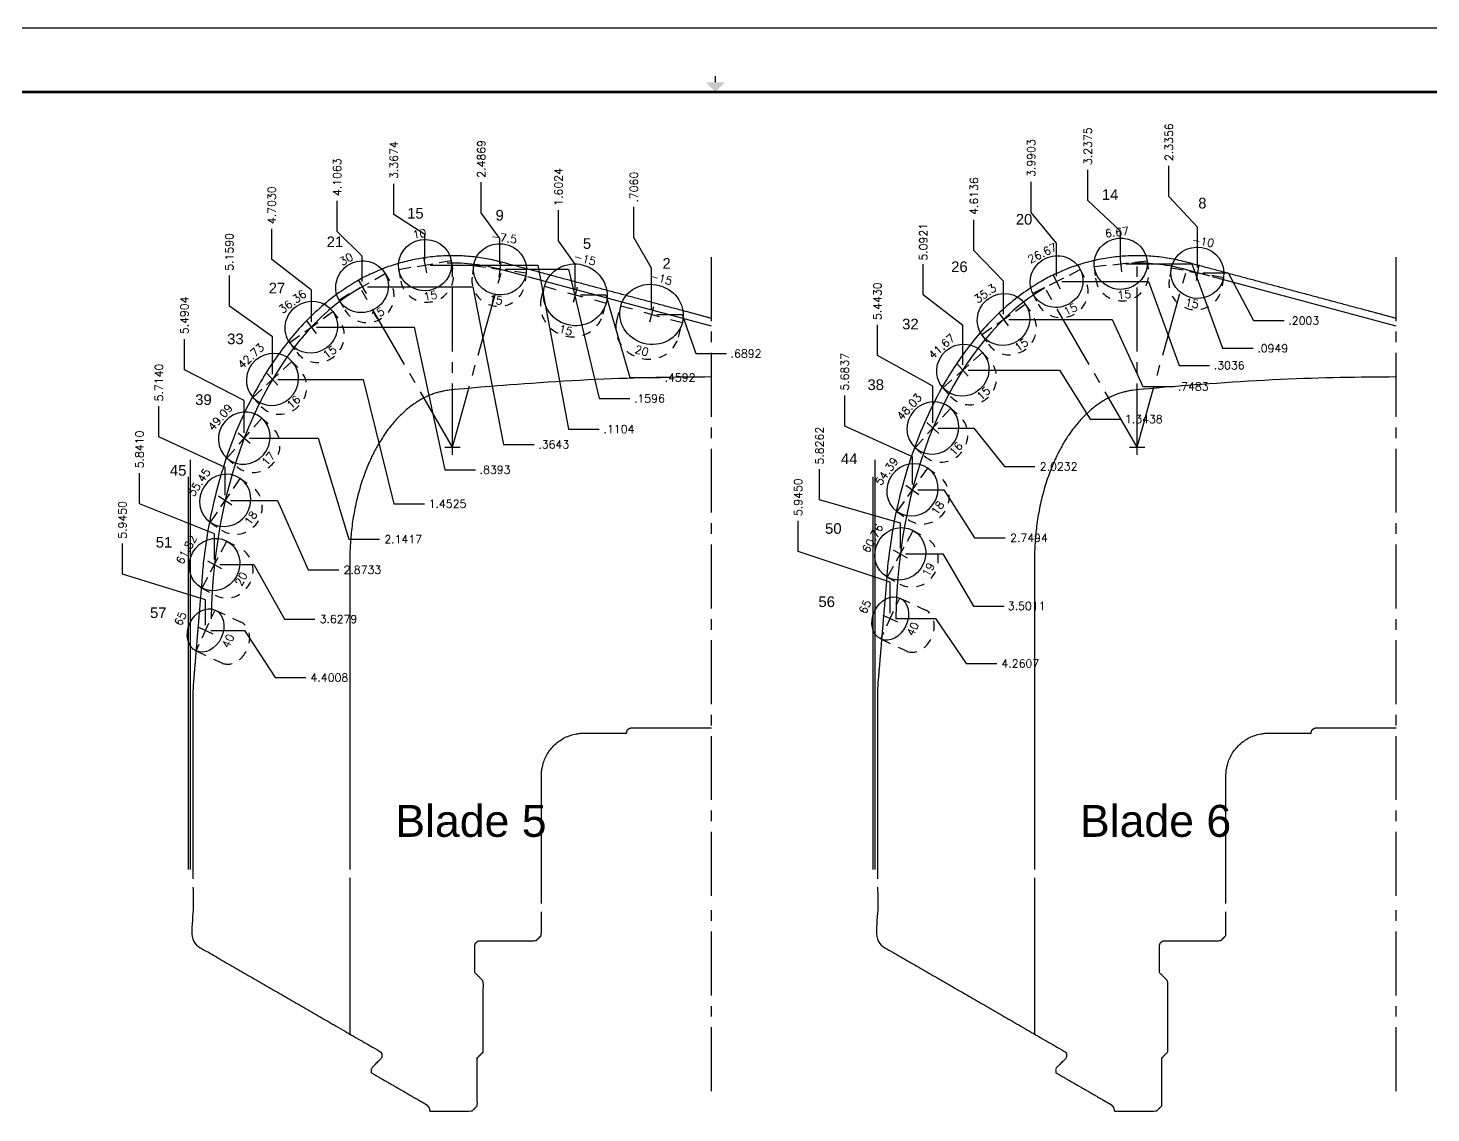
# Model space of a CAD drawing. Header units: inches. Extents: x -34 to 44.4, y 0 to 22.
# Drawn here: x 8.93 to 25.41, y 9.26 to 22 of the extents above; entities that cross this region are included whole.
import ezdxf
from ezdxf.enums import TextEntityAlignment as Align

# ---------------------------------------------------------------- set-up
doc = ezdxf.new("R2010")
doc.units = ezdxf.units.IN
doc.header["$MEASUREMENT"] = 0
doc.linetypes.add('CENTER2', pattern=[1.125, 0.75, -0.125, 0.125, -0.125])
doc.linetypes.add('HIDDEN2', pattern=[0.1875, 0.125, -0.0625])
doc.layers.add('Blade5', color=7, linetype='Continuous', true_color=0x0066cc)
doc.layers.add('Blade6', color=190, linetype='Continuous', true_color=0x7f00ff)
for name, color, linetype in [('CLine', 5, 'CENTER2'), ('Dims', 4, 'Continuous'), ('TEXT', 3, 'Continuous'), ('Title Block', 7, 'Continuous')]:
    doc.layers.add(name, color=color, linetype=linetype)
doc.styles.add('RomanD', font='romand.shx', dxfattribs={"width": 0.9})
doc.styles.add('RomanS', font='romans')
doc.styles.get("Standard").update_dxf_attribs({"font": 'arial.ttf'})
doc.dimstyles.new('Copy of Standard', dxfattribs={"dimtxt": 0.094, "dimasz": 0.18, "dimexe": 0.0625, "dimexo": 0.0625, "dimgap": 0.045, "dimtad": 0, "dimtih": 1, "dimtoh": 1, "dimdec": 4, "dimzin": 4, "dimdsep": 46, "dimtxsty": 'RomanS', "dimcen": 0.09, "dimadec": 3, "dimazin": 1, "dimtfac": 1, "dimtdec": 4, "dimtofl": 0, "dimtmove": 0, "dimatfit": 1, "dimfxl": 1, "dimtolj": 1, "dimtzin": 0, "dimarcsym": 0})

# ---------------------------------------------------------------- blocks, each defined once
blk = doc.blocks.new('COT_Dblock')
at = {"layer": 'Title Block', "color": 8}
blk.add_lwpolyline([(0, 0), (34, 0), (34, 22), (0, 22)], close=True, dxfattribs=at)
at = {"layer": 'Title Block', "const_width": 0.015}
blk.add_lwpolyline([(17, 21.438), (17, 21.363)], dxfattribs=at)
at = {"layer": 'Title Block', "const_width": 0.03}
blk.add_lwpolyline([(33.13, 21.25), (0.87, 21.25), (0.87, 0.75), (33.13, 0.75)], close=True, dxfattribs=at)
at = {"layer": 'Title Block'}
blk.add_solid([(16.887, 21.363), (17.113, 21.363), (17, 21.25)], dxfattribs=at)
at = {"layer": 'Title Block', "color": 1, "style": 'RomanS', "flags": 8}
for tag, p in [('FNAME', (0.62, 3.75)), ('REVDATE', (0.62, 2.25)), ('USER', (0.62, 0.75))]:
    blk.add_attdef(tag, text='', height=0.047, rotation=90, dxfattribs=at).set_placement(p, align=Align.BOTTOM_LEFT)
at = {"layer": 'Title Block', "color": 3, "style": 'RomanS', "flags": 8}
blk.add_attdef('DRAWN', text='', height=0.11, dxfattribs=at).set_placement((28.7, 1.984), align=Align.MIDDLE_CENTER)
for tag, p in [('DDATE', (28.356, 1.672)), ('CHECK', (28.356, 1.406)), ('MATRL', (28.356, 1.149)), ('PDATE', (28.356, 0.883)), ('SCALE', (29.896, 0.855)), ('SHEET', (32.005, 0.855))]:
    blk.add_attdef(tag, text='', height=0.094, dxfattribs=at).set_placement(p, align=Align.MIDDLE_LEFT)
at = {"layer": 'Title Block', "color": 3, "style": 'RomanD', "width": 0.9, "flags": 8}
for tag, height, p in [('TITL1', 0.125, (31.337, 1.684)), ('TITL2', 0.094, (31.337, 1.514)), ('TITL3', 0.094, (31.337, 1.374))]:
    blk.add_attdef(tag, text='', height=height, dxfattribs=at).set_placement(p, align=Align.MIDDLE_CENTER)
at = {"layer": 'Title Block', "color": 3, "style": 'RomanS', "flags": 8}
for tag, p in [('FSCM#', (30.337, 1.121)), ('DWG#', (31.81, 1.121)), ('REV#', (32.97, 1.121))]:
    blk.add_attdef(tag, text='', height=0.094, dxfattribs=at).set_placement(p, align=Align.TOP_CENTER)
blk = doc.blocks.new('CMark')
at = {"layer": 'CLine'}
for p, q in [((-0.094, 0), (0.094, 0)), ((0, 0.094), (0, -0.094))]:
    blk.add_line(p, q, dxfattribs=at)
blk = doc.blocks.new('1613@15')
for p, q in [((-0.17, 0), (-0.312, 0)), ((0.171, 0), (0.312, 0))]:
    blk.add_line(p, q)
at = {"color": 8, "linetype": 'HIDDEN2', "ltscale": 0.5}
blk.add_line((-0.312, 0), (-0.312, -0.135), dxfattribs=at)
at = {"color": 8, "linetype": 'HIDDEN2', "ltscale": 0.5, "flags": 128}
blk.add_lwpolyline([(0.312, 0), (0.312, -0.135)], dxfattribs=at)
blk.add_ellipse((0, 0), major_axis=(-0.312, 0), ratio=0.965926, start_param=-3.141592653589793, end_param=3.141592653589793)
at = {"color": 8, "linetype": 'HIDDEN2', "ltscale": 0.5}
blk.add_ellipse((0, -0.135), major_axis=(-0.312, 0), ratio=0.965926, start_param=0, end_param=3.141593, dxfattribs=at)
blk.add_blockref('CMark', (0, 0))
at = {"style": 'RomanS'}
blk.add_text('15', height=0.094, dxfattribs=at).set_placement((0, -0.364), align=Align.MIDDLE_CENTER)
blk.add_attdef('ANG', text='', height=0.094, dxfattribs=at).set_placement((0, 0.298), align=Align.BOTTOM_CENTER)
blk = doc.blocks.new('1313@40')
for p, q in [((-0.265, 0), (-0.177, 0)), ((0.177, 0), (0.264, 0))]:
    blk.add_line(p, q)
at = {"color": 8, "linetype": 'HIDDEN2'}
for p, q in [((-0.265, 0), (-0.265, -0.334)), ((0.264, 0), (0.264, -0.334))]:
    blk.add_line(p, q, dxfattribs=at)
blk.add_ellipse((0, 0), major_axis=(0.265, 0), ratio=0.765974)
blk.add_ellipse((0, -0.334), major_axis=(-0.265, 0), ratio=0.765974, start_param=0, end_param=3.141593, dxfattribs=at)
blk.add_blockref('CMark', (0, 0))
at = {"style": 'RomanS'}
blk.add_text('40', height=0.094, dxfattribs=at).set_placement((0, -0.292), align=Align.MIDDLE_CENTER)
blk.add_attdef('ANG', text='', height=0.094, dxfattribs=at).set_placement((0, 0.251), align=Align.BOTTOM_CENTER)
blk = doc.blocks.new('1613@16')
for p, q in [((-0.17, 0), (-0.312, 0)), ((0.171, 0), (0.312, 0))]:
    blk.add_line(p, q)
at = {"color": 8, "linetype": 'HIDDEN2', "ltscale": 0.5}
blk.add_line((-0.312, 0), (-0.312, -0.143), dxfattribs=at)
at = {"color": 8, "linetype": 'HIDDEN2', "ltscale": 0.5, "flags": 128}
blk.add_lwpolyline([(0.312, 0), (0.312, -0.143)], dxfattribs=at)
at = {"extrusion": (0, 0, -1)}
blk.add_ellipse((0, 0), major_axis=(-0.312, 0), ratio=0.961248, start_param=-3.141592653589793, end_param=3.141592653589793, dxfattribs=at)
at = {"color": 8, "linetype": 'HIDDEN2', "ltscale": 0.5}
blk.add_ellipse((0, -0.143), major_axis=(0.312, 0), ratio=0.953717, start_param=3.141593, end_param=6.283185, dxfattribs=at)
blk.add_blockref('CMark', (0, 0))
at = {"style": 'RomanS'}
blk.add_text('16', height=0.094, dxfattribs=at).set_placement((0, -0.364), align=Align.MIDDLE_CENTER)
blk.add_attdef('ANG', text='', height=0.094, dxfattribs=at).set_placement((0, 0.298), align=Align.BOTTOM_CENTER)
blk = doc.blocks.new('1613@17')
for p, q in [((-0.17, 0), (-0.313, 0)), ((0.171, 0), (0.312, 0))]:
    blk.add_line(p, q)
at = {"color": 8, "linetype": 'HIDDEN2', "ltscale": 0.5}
blk.add_line((-0.313, 0), (-0.313, -0.152), dxfattribs=at)
at = {"color": 8, "linetype": 'HIDDEN2', "ltscale": 0.5, "flags": 128}
blk.add_lwpolyline([(0.312, 0), (0.312, -0.152)], dxfattribs=at)
blk.add_ellipse((0, 0), major_axis=(-0.312, 0), ratio=0.95632, start_param=3.141593, end_param=9.424778)
at = {"color": 8, "linetype": 'HIDDEN2', "ltscale": 0.5}
blk.add_ellipse((0, -0.152), major_axis=(-0.312, 0), ratio=0.95632, start_param=0, end_param=3.141593, dxfattribs=at)
blk.add_blockref('CMark', (0, 0))
at = {"style": 'RomanS'}
blk.add_text('17', height=0.094, dxfattribs=at).set_placement((0.001, -0.373), align=Align.MIDDLE_CENTER)
blk.add_attdef('ANG', text='', height=0.094, dxfattribs=at).set_placement((0, 0.298), align=Align.BOTTOM_CENTER)
blk = doc.blocks.new('1613@18')
for p, q in [((-0.17, 0), (-0.312, 0)), ((0.171, 0), (0.312, 0))]:
    blk.add_line(p, q)
at = {"color": 8, "linetype": 'HIDDEN2', "ltscale": 0.5}
blk.add_line((-0.312, 0), (-0.312, -0.159), dxfattribs=at)
at = {"color": 8, "linetype": 'HIDDEN2', "ltscale": 0.5, "flags": 128}
blk.add_lwpolyline([(0.312, 0), (0.312, -0.159)], dxfattribs=at)
at = {"extrusion": (0, 0, -1)}
blk.add_ellipse((0, 0), major_axis=(-0.312, 0), ratio=0.95104, start_param=-3.141592653589793, end_param=3.141592653589793, dxfattribs=at)
at = {"color": 8, "linetype": 'HIDDEN2', "ltscale": 0.5}
blk.add_ellipse((0, -0.161), major_axis=(0.312, 0), ratio=0.953717, start_param=3.141593, end_param=6.283185, dxfattribs=at)
blk.add_blockref('CMark', (0, 0))
at = {"style": 'RomanS'}
blk.add_text('18', height=0.094, dxfattribs=at).set_placement((0, -0.364), align=Align.MIDDLE_CENTER)
blk.add_attdef('ANG', text='', height=0.094, dxfattribs=at).set_placement((0, 0.298), align=Align.BOTTOM_CENTER)
blk = doc.blocks.new('1613@20')
for p, q in [((-0.17, 0), (-0.312, 0)), ((0.171, 0), (0.312, 0))]:
    blk.add_line(p, q)
at = {"color": 8, "linetype": 'HIDDEN2', "ltscale": 0.5}
blk.add_line((-0.312, 0), (-0.312, -0.178), dxfattribs=at)
at = {"color": 8, "linetype": 'HIDDEN2', "ltscale": 0.5, "flags": 128}
blk.add_lwpolyline([(0.312, 0), (0.312, -0.178)], dxfattribs=at)
blk.add_ellipse((0, 0), major_axis=(-0.312, 0), ratio=0.939693, start_param=-3.141592653589793, end_param=3.141592653589793)
at = {"color": 8, "linetype": 'HIDDEN2', "ltscale": 0.5}
blk.add_ellipse((0, -0.178), major_axis=(-0.312, 0), ratio=0.939693, start_param=0, end_param=3.141593, dxfattribs=at)
blk.add_blockref('CMark', (0, 0))
at = {"style": 'RomanS'}
blk.add_text('20', height=0.094, dxfattribs=at).set_placement((0, -0.356), align=Align.MIDDLE_CENTER)
blk.add_attdef('ANG', text='', height=0.094, dxfattribs=at).set_placement((0, 0.298), align=Align.BOTTOM_CENTER)
blk = doc.blocks.new('1913@15')
for p, q in [((-0.233, 0), (-0.375, 0)), ((0.233, 0), (0.375, 0))]:
    blk.add_line(p, q)
at = {"color": 8, "linetype": 'HIDDEN2', "ltscale": 0.5}
for p, q in [((-0.375, -0.135), (-0.375, 0)), ((0.375, -0.135), (0.375, 0))]:
    blk.add_line(p, q, dxfattribs=at)
blk.add_ellipse((0, 0), major_axis=(-0.375, 0), ratio=0.965926)
blk.add_ellipse((0, -0.135), major_axis=(-0.375, 0), ratio=0.965926, start_param=0, end_param=3.141593, dxfattribs=at)
blk.add_blockref('CMark', (0, 0))
at = {"style": 'RomanS'}
blk.add_text('15', height=0.094, dxfattribs=at).set_placement((0, -0.43), align=Align.MIDDLE_CENTER)
blk.add_attdef('ANG', text='', height=0.094, dxfattribs=at).set_placement((0, 0.362), align=Align.BOTTOM_CENTER)
blk = doc.blocks.new('1913@20')
for p, q in [((-0.233, 0), (-0.375, 0)), ((0.233, 0), (0.375, 0))]:
    blk.add_line(p, q)
at = {"color": 8, "linetype": 'HIDDEN2', "ltscale": 0.5}
for p, q in [((-0.375, -0.178), (-0.375, 0)), ((0.375, -0.178), (0.375, 0))]:
    blk.add_line(p, q, dxfattribs=at)
blk.add_ellipse((0, 0), major_axis=(-0.375, 0), ratio=0.93968)
blk.add_ellipse((0, -0.178), major_axis=(-0.375, 0), ratio=0.93968, start_param=0, end_param=3.141593, dxfattribs=at)
blk.add_blockref('CMark', (0, 0))
at = {"style": 'RomanS'}
blk.add_text('20', height=0.094, dxfattribs=at).set_placement((0, -0.441), align=Align.MIDDLE_CENTER)
blk.add_attdef('ANG', text='', height=0.094, dxfattribs=at).set_placement((0, 0.362), align=Align.BOTTOM_CENTER)
blk = doc.blocks.new('1613@19')
for p, q in [((-0.17, 0), (-0.313, 0)), ((0.171, 0), (0.312, 0))]:
    blk.add_line(p, q)
at = {"color": 8, "linetype": 'HIDDEN2', "ltscale": 0.5}
blk.add_line((-0.313, 0), (-0.313, -0.169), dxfattribs=at)
at = {"color": 8, "linetype": 'HIDDEN2', "ltscale": 0.5, "flags": 128}
blk.add_lwpolyline([(0.312, 0), (0.312, -0.169)], dxfattribs=at)
at = {"extrusion": (0, 0, -1)}
blk.add_ellipse((0, 0), major_axis=(-0.312, 0), ratio=0.945519, start_param=3.141593, end_param=9.424778, dxfattribs=at)
at = {"color": 8, "linetype": 'HIDDEN2', "ltscale": 0.5}
blk.add_ellipse((0, -0.169), major_axis=(0.312, 0), ratio=0.945519, start_param=3.141593, end_param=6.283185, dxfattribs=at)
blk.add_blockref('CMark', (0, 0))
at = {"style": 'RomanS'}
blk.add_text('19', height=0.094, dxfattribs=at).set_placement((0, -0.379), align=Align.MIDDLE_CENTER)
blk.add_attdef('ANG', text='', height=0.094, dxfattribs=at).set_placement((0, 0.298), align=Align.BOTTOM_CENTER)
blk = doc.blocks.new('*D537')
at = {"layer": 'Dims', "color": 0, "lineweight": -2, "transparency": 16777216}
for p, q in [((16.044, 19.54), (16.044, 19.9)), ((16.251, 19.18), (16.044, 19.54)), ((16.251, 18.7), (16.251, 19.18))]:
    blk.add_line(p, q, dxfattribs=at)
at = {"layer": 'Dims', "color": 0, "transparency": 16777216, "insert": (16.044, 20.131), "char_height": 0.094, "attachment_point": 5, "rotation": 90, "style": 'RomanS'}
blk.add_mtext('\\A1;.7060', dxfattribs=at)
blk = doc.blocks.new('*D538')
at = {"layer": 'Dims', "color": 0, "lineweight": -2, "transparency": 16777216}
for p, q in [((15.158, 19.5), (15.158, 19.86)), ((15.354, 19.227), (15.158, 19.5)), ((15.354, 18.93), (15.354, 19.227))]:
    blk.add_line(p, q, dxfattribs=at)
at = {"layer": 'Dims', "color": 0, "transparency": 16777216, "insert": (15.158, 20.134), "char_height": 0.094, "attachment_point": 5, "rotation": 90, "style": 'RomanS'}
blk.add_mtext('\\A1;1.6024', dxfattribs=at)
blk = doc.blocks.new('*D539')
at = {"layer": 'Dims', "color": 0, "lineweight": -2, "transparency": 16777216}
for p, q in [((14.251, 19.829), (14.251, 20.189)), ((14.47, 19.527), (14.251, 19.829)), ((14.47, 19.23), (14.47, 19.527))]:
    blk.add_line(p, q, dxfattribs=at)
at = {"layer": 'Dims', "color": 0, "transparency": 16777216, "insert": (14.251, 20.464), "char_height": 0.094, "attachment_point": 5, "rotation": 90, "style": 'RomanS'}
blk.add_mtext('\\A1;2.4869', dxfattribs=at)
blk = doc.blocks.new('*D540')
at = {"layer": 'Dims', "color": 0, "lineweight": -2, "transparency": 16777216}
for p, q in [((13.224, 19.809), (13.224, 20.169)), ((13.589, 19.576), (13.224, 19.809)), ((13.589, 19.279), (13.589, 19.576))]:
    blk.add_line(p, q, dxfattribs=at)
at = {"layer": 'Dims', "color": 0, "transparency": 16777216, "insert": (13.224, 20.449), "char_height": 0.094, "attachment_point": 5, "rotation": 90, "style": 'RomanS'}
blk.add_mtext('\\A1;3.3674', dxfattribs=at)
blk = doc.blocks.new('*D541')
at = {"layer": 'Dims', "color": 0, "lineweight": -2, "transparency": 16777216}
for p, q in [((12.557, 19.61), (12.557, 19.97)), ((12.85, 19.322), (12.557, 19.61)), ((12.85, 19.025), (12.85, 19.322))]:
    blk.add_line(p, q, dxfattribs=at)
at = {"layer": 'Dims', "color": 0, "transparency": 16777216, "insert": (12.557, 20.248), "char_height": 0.094, "attachment_point": 5, "rotation": 90, "style": 'RomanS'}
blk.add_mtext('\\A1;4.1063', dxfattribs=at)
blk = doc.blocks.new('*D542')
at = {"layer": 'Dims', "color": 0, "lineweight": -2, "transparency": 16777216}
for p, q in [((11.789, 19.281), (11.789, 19.641)), ((12.254, 18.921), (11.789, 19.281)), ((12.254, 18.55), (12.254, 18.921))]:
    blk.add_line(p, q, dxfattribs=at)
at = {"layer": 'Dims', "color": 0, "transparency": 16777216, "insert": (11.789, 19.919), "char_height": 0.094, "attachment_point": 5, "rotation": 90, "style": 'RomanS'}
blk.add_mtext('\\A1;4.7030', dxfattribs=at)
blk = doc.blocks.new('*D543')
at = {"layer": 'Dims', "color": 0, "lineweight": -2, "transparency": 16777216}
for p, q in [((11.291, 18.733), (11.291, 19.093)), ((11.798, 18.373), (11.291, 18.733)), ((11.798, 17.937), (11.798, 18.373))]:
    blk.add_line(p, q, dxfattribs=at)
at = {"layer": 'Dims', "color": 0, "transparency": 16777216, "insert": (11.291, 19.371), "char_height": 0.094, "attachment_point": 5, "rotation": 90, "style": 'RomanS'}
blk.add_mtext('\\A1;5.1590', dxfattribs=at)
blk = doc.blocks.new('*D544')
at = {"layer": 'Dims', "color": 0, "lineweight": -2, "transparency": 16777216}
for p, q in [((10.763, 17.986), (10.763, 18.346)), ((11.466, 17.626), (10.763, 17.986)), ((11.466, 17.247), (11.466, 17.626))]:
    blk.add_line(p, q, dxfattribs=at)
at = {"layer": 'Dims', "color": 0, "transparency": 16777216, "insert": (10.763, 18.626), "char_height": 0.094, "attachment_point": 5, "rotation": 90, "style": 'RomanS'}
blk.add_mtext('\\A1;5.4904', dxfattribs=at)
blk = doc.blocks.new('*D545')
at = {"layer": 'Dims', "color": 0, "lineweight": -2, "transparency": 16777216}
for p, q in [((10.464, 17.2), (10.464, 17.56)), ((11.243, 16.84), (10.464, 17.2)), ((11.243, 16.516), (11.243, 16.84))]:
    blk.add_line(p, q, dxfattribs=at)
at = {"layer": 'Dims', "color": 0, "transparency": 16777216, "insert": (10.464, 17.837), "char_height": 0.094, "attachment_point": 5, "rotation": 90, "style": 'RomanS'}
blk.add_mtext('\\A1;5.7140', dxfattribs=at)
blk = doc.blocks.new('*D546')
at = {"layer": 'Dims', "color": 0, "lineweight": -2, "transparency": 16777216}
for p, q in [((10.235, 16.413), (10.235, 16.773)), ((11.116, 16.059), (10.235, 16.413)), ((11.116, 15.761), (11.116, 16.059))]:
    blk.add_line(p, q, dxfattribs=at)
at = {"layer": 'Dims', "color": 0, "transparency": 16777216, "insert": (10.235, 17.051), "char_height": 0.094, "attachment_point": 5, "rotation": 90, "style": 'RomanS'}
blk.add_mtext('\\A1;5.8410', dxfattribs=at)
blk = doc.blocks.new('*D547')
at = {"layer": 'Dims', "color": 0, "lineweight": -2, "transparency": 16777216}
for p, q in [((10.035, 15.586), (10.035, 15.946)), ((11.012, 15.286), (10.035, 15.586)), ((11.012, 14.988), (11.012, 15.286))]:
    blk.add_line(p, q, dxfattribs=at)
at = {"layer": 'Dims', "color": 0, "transparency": 16777216, "insert": (10.035, 16.224), "char_height": 0.094, "attachment_point": 5, "rotation": 90, "style": 'RomanS'}
blk.add_mtext('\\A1;5.9450', dxfattribs=at)
blk = doc.blocks.new('*D548')
at = {"layer": 'Dims', "color": 0, "lineweight": -2, "transparency": 16777216}
for p, q in [((16.313, 18.637), (16.611, 18.637)), ((16.611, 18.637), (16.771, 18.177)), ((16.771, 18.177), (17.131, 18.177))]:
    blk.add_line(p, q, dxfattribs=at)
at = {"layer": 'Dims', "color": 0, "transparency": 16777216, "insert": (17.361, 18.177), "char_height": 0.094, "attachment_point": 5, "style": 'RomanS'}
blk.add_mtext('\\A1;.6892', dxfattribs=at)
blk = doc.blocks.new('*D549')
at = {"layer": 'Dims', "color": 0, "lineweight": -2, "transparency": 16777216}
for p, q in [((15.417, 18.867), (15.714, 18.867)), ((15.714, 18.867), (15.995, 17.897)), ((15.995, 17.897), (16.355, 17.897))]:
    blk.add_line(p, q, dxfattribs=at)
at = {"layer": 'Dims', "color": 0, "transparency": 16777216, "insert": (16.586, 17.897), "char_height": 0.094, "attachment_point": 5, "style": 'RomanS'}
blk.add_mtext('\\A1;.4592', dxfattribs=at)
blk = doc.blocks.new('*D550')
at = {"layer": 'Dims', "color": 0, "lineweight": -2, "transparency": 16777216}
for p, q in [((14.532, 19.167), (15.275, 19.167)), ((15.275, 19.167), (15.635, 17.649)), ((15.635, 17.649), (15.995, 17.649))]:
    blk.add_line(p, q, dxfattribs=at)
at = {"layer": 'Dims', "color": 0, "transparency": 16777216, "insert": (16.226, 17.649), "char_height": 0.094, "attachment_point": 5, "style": 'RomanS'}
blk.add_mtext('\\A1;.1596', dxfattribs=at)
blk = doc.blocks.new('*D551')
at = {"layer": 'Dims', "color": 0, "lineweight": -2, "transparency": 16777216}
for p, q in [((13.652, 19.216), (14.916, 19.216)), ((14.916, 19.216), (15.276, 17.291)), ((15.276, 17.291), (15.636, 17.291))]:
    blk.add_line(p, q, dxfattribs=at)
at = {"layer": 'Dims', "color": 0, "transparency": 16777216, "insert": (15.869, 17.291), "char_height": 0.094, "attachment_point": 5, "style": 'RomanS'}
blk.add_mtext('\\A1;.1104', dxfattribs=at)
blk = doc.blocks.new('*D552')
at = {"layer": 'Dims', "color": 0, "lineweight": -2, "transparency": 16777216}
for p, q in [((12.913, 18.962), (14.151, 18.962)), ((14.151, 18.962), (14.511, 17.111)), ((14.511, 17.111), (14.871, 17.111))]:
    blk.add_line(p, q, dxfattribs=at)
at = {"layer": 'Dims', "color": 0, "transparency": 16777216, "insert": (15.102, 17.111), "char_height": 0.094, "attachment_point": 5, "style": 'RomanS'}
blk.add_mtext('\\A1;.3643', dxfattribs=at)
blk = doc.blocks.new('*D553')
at = {"layer": 'Dims', "color": 0, "lineweight": -2, "transparency": 16777216}
for p, q in [((12.316, 18.487), (13.461, 18.487)), ((13.461, 18.487), (13.821, 16.813)), ((13.821, 16.813), (14.181, 16.813))]:
    blk.add_line(p, q, dxfattribs=at)
at = {"layer": 'Dims', "color": 0, "transparency": 16777216, "insert": (14.412, 16.813), "char_height": 0.094, "attachment_point": 5, "style": 'RomanS'}
blk.add_mtext('\\A1;.8393', dxfattribs=at)
blk = doc.blocks.new('*D554')
at = {"layer": 'Dims', "color": 0, "lineweight": -2, "transparency": 16777216}
for p, q in [((11.86, 17.874), (12.863, 17.874)), ((12.863, 17.874), (13.223, 16.414)), ((13.223, 16.414), (13.583, 16.414))]:
    blk.add_line(p, q, dxfattribs=at)
at = {"layer": 'Dims', "color": 0, "transparency": 16777216, "insert": (13.854, 16.414), "char_height": 0.094, "attachment_point": 5, "style": 'RomanS'}
blk.add_mtext('\\A1;1.4525', dxfattribs=at)
blk = doc.blocks.new('*D555')
at = {"layer": 'Dims', "color": 0, "lineweight": -2, "transparency": 16777216}
for p, q in [((11.529, 17.185), (12.335, 17.185)), ((12.335, 17.185), (12.695, 15.996)), ((12.695, 15.996), (13.055, 15.996))]:
    blk.add_line(p, q, dxfattribs=at)
at = {"layer": 'Dims', "color": 0, "transparency": 16777216, "insert": (13.333, 15.996), "char_height": 0.094, "attachment_point": 5, "style": 'RomanS'}
blk.add_mtext('\\A1;2.1417', dxfattribs=at)
blk = doc.blocks.new('*D556')
at = {"layer": 'Dims', "color": 0, "lineweight": -2, "transparency": 16777216}
for p, q in [((11.305, 16.453), (11.857, 16.453)), ((11.857, 16.453), (12.217, 15.638)), ((12.217, 15.638), (12.577, 15.638))]:
    blk.add_line(p, q, dxfattribs=at)
at = {"layer": 'Dims', "color": 0, "transparency": 16777216, "insert": (12.854, 15.638), "char_height": 0.094, "attachment_point": 5, "style": 'RomanS'}
blk.add_mtext('\\A1;2.8733', dxfattribs=at)
blk = doc.blocks.new('*D557')
at = {"layer": 'Dims', "color": 0, "lineweight": -2, "transparency": 16777216}
for p, q in [((11.178, 15.699), (11.577, 15.699)), ((11.577, 15.699), (11.937, 15.06)), ((11.937, 15.06), (12.297, 15.06))]:
    blk.add_line(p, q, dxfattribs=at)
at = {"layer": 'Dims', "color": 0, "transparency": 16777216, "insert": (12.573, 15.06), "char_height": 0.094, "attachment_point": 5, "style": 'RomanS'}
blk.add_mtext('\\A1;3.6279', dxfattribs=at)
blk = doc.blocks.new('*D558')
at = {"layer": 'Dims', "color": 0, "lineweight": -2, "transparency": 16777216}
for p, q in [((11.074, 14.926), (11.468, 14.926)), ((11.468, 14.926), (11.828, 14.373)), ((11.828, 14.373), (12.188, 14.373))]:
    blk.add_line(p, q, dxfattribs=at)
at = {"layer": 'Dims', "color": 0, "transparency": 16777216, "insert": (12.466, 14.373), "char_height": 0.094, "attachment_point": 5, "style": 'RomanS'}
blk.add_mtext('\\A1;4.4008', dxfattribs=at)
blk = doc.blocks.new('*D559')
at = {"layer": 'Dims', "color": 0, "lineweight": -2, "transparency": 16777216}
for p, q in [((22.33, 20.022), (22.33, 20.382)), ((22.664, 19.662), (22.33, 20.022)), ((22.664, 19.189), (22.664, 19.662))]:
    blk.add_line(p, q, dxfattribs=at)
at = {"layer": 'Dims', "color": 0, "transparency": 16777216, "insert": (22.33, 20.66), "char_height": 0.094, "attachment_point": 5, "rotation": 90, "style": 'RomanS'}
blk.add_mtext('\\A1;2.3356', dxfattribs=at)
blk = doc.blocks.new('*D560')
at = {"layer": 'Dims', "color": 0, "lineweight": -2, "transparency": 16777216}
for p, q in [((21.376, 19.976), (21.376, 20.336)), ((21.762, 19.616), (21.376, 19.976)), ((21.762, 19.294), (21.762, 19.616))]:
    blk.add_line(p, q, dxfattribs=at)
at = {"layer": 'Dims', "color": 0, "transparency": 16777216, "insert": (21.376, 20.613), "char_height": 0.094, "attachment_point": 5, "rotation": 90, "style": 'RomanS'}
blk.add_mtext('\\A1;3.2375', dxfattribs=at)
blk = doc.blocks.new('*D561')
at = {"layer": 'Dims', "color": 0, "lineweight": -2, "transparency": 16777216}
for p, q in [((20.711, 19.835), (20.711, 20.195)), ((21.01, 19.475), (20.711, 19.835)), ((21.01, 19.086), (21.01, 19.475))]:
    blk.add_line(p, q, dxfattribs=at)
at = {"layer": 'Dims', "color": 0, "transparency": 16777216, "insert": (20.711, 20.473), "char_height": 0.094, "attachment_point": 5, "rotation": 90, "style": 'RomanS'}
blk.add_mtext('\\A1;3.9903', dxfattribs=at)
blk = doc.blocks.new('*D562')
at = {"layer": 'Dims', "color": 0, "lineweight": -2, "transparency": 16777216}
for p, q in [((20.039, 19.389), (20.039, 19.749)), ((20.386, 19.029), (20.039, 19.389)), ((20.386, 18.641), (20.386, 19.029))]:
    blk.add_line(p, q, dxfattribs=at)
at = {"layer": 'Dims', "color": 0, "transparency": 16777216, "insert": (20.039, 20.027), "char_height": 0.094, "attachment_point": 5, "rotation": 90, "style": 'RomanS'}
blk.add_mtext('\\A1;4.6136', dxfattribs=at)
blk = doc.blocks.new('*D563')
at = {"layer": 'Dims', "color": 0, "lineweight": -2, "transparency": 16777216}
for p, q in [((19.444, 18.866), (19.444, 19.226)), ((19.908, 18.506), (19.444, 18.866)), ((19.908, 18.045), (19.908, 18.506))]:
    blk.add_line(p, q, dxfattribs=at)
at = {"layer": 'Dims', "color": 0, "transparency": 16777216, "insert": (19.444, 19.49), "char_height": 0.094, "attachment_point": 5, "rotation": 90, "style": 'RomanS'}
blk.add_mtext('\\A1;5.0921', dxfattribs=at)
blk = doc.blocks.new('*D564')
at = {"layer": 'Dims', "color": 0, "lineweight": -2, "transparency": 16777216}
for p, q in [((18.904, 18.154), (18.904, 18.514)), ((19.557, 17.794), (18.904, 18.154)), ((19.557, 17.366), (19.557, 17.794))]:
    blk.add_line(p, q, dxfattribs=at)
at = {"layer": 'Dims', "color": 0, "transparency": 16777216, "insert": (18.904, 18.792), "char_height": 0.094, "attachment_point": 5, "rotation": 90, "style": 'RomanS'}
blk.add_mtext('\\A1;5.4430', dxfattribs=at)
blk = doc.blocks.new('*D565')
at = {"layer": 'Dims', "color": 0, "lineweight": -2, "transparency": 16777216}
for p, q in [((18.521, 17.326), (18.521, 17.686)), ((19.316, 16.966), (18.521, 17.326)), ((19.316, 16.64), (19.316, 16.966))]:
    blk.add_line(p, q, dxfattribs=at)
at = {"layer": 'Dims', "color": 0, "transparency": 16777216, "insert": (18.521, 17.963), "char_height": 0.094, "attachment_point": 5, "rotation": 90, "style": 'RomanS'}
blk.add_mtext('\\A1;5.6837', dxfattribs=at)
blk = doc.blocks.new('*D566')
at = {"layer": 'Dims', "color": 0, "lineweight": -2, "transparency": 16777216}
for p, q in [((18.224, 16.458), (18.224, 16.818)), ((19.174, 16.186), (18.224, 16.458)), ((19.174, 15.888), (19.174, 16.186))]:
    blk.add_line(p, q, dxfattribs=at)
at = {"layer": 'Dims', "color": 0, "transparency": 16777216, "insert": (18.224, 17.096), "char_height": 0.094, "attachment_point": 5, "rotation": 90, "style": 'RomanS'}
blk.add_mtext('\\A1;5.8262', dxfattribs=at)
blk = doc.blocks.new('*D567')
at = {"layer": 'Dims', "color": 0, "lineweight": -2, "transparency": 16777216}
for p, q in [((17.973, 15.853), (17.973, 16.213)), ((19.055, 15.493), (17.973, 15.853)), ((19.055, 15.128), (19.055, 15.493))]:
    blk.add_line(p, q, dxfattribs=at)
at = {"layer": 'Dims', "color": 0, "transparency": 16777216, "insert": (17.973, 16.491), "char_height": 0.094, "attachment_point": 5, "rotation": 90, "style": 'RomanS'}
blk.add_mtext('\\A1;5.9450', dxfattribs=at)
blk = doc.blocks.new('*D568')
at = {"layer": 'Dims', "color": 0, "lineweight": -2, "transparency": 16777216}
for p, q in [((22.727, 19.126), (23.024, 19.126)), ((23.024, 19.126), (23.323, 18.564)), ((23.323, 18.564), (23.683, 18.564))]:
    blk.add_line(p, q, dxfattribs=at)
at = {"layer": 'Dims', "color": 0, "transparency": 16777216, "insert": (23.914, 18.564), "char_height": 0.094, "attachment_point": 5, "style": 'RomanS'}
blk.add_mtext('\\A1;.2003', dxfattribs=at)
blk = doc.blocks.new('*D569')
at = {"layer": 'Dims', "color": 0, "lineweight": -2, "transparency": 16777216}
for p, q in [((21.825, 19.232), (22.6, 19.232)), ((22.6, 19.232), (22.96, 18.239)), ((22.96, 18.239), (23.32, 18.239))]:
    blk.add_line(p, q, dxfattribs=at)
at = {"layer": 'Dims', "color": 0, "transparency": 16777216, "insert": (23.549, 18.239), "char_height": 0.094, "attachment_point": 5, "style": 'RomanS'}
blk.add_mtext('\\A1;.0949', dxfattribs=at)
blk = doc.blocks.new('*D570')
at = {"layer": 'Dims', "color": 0, "lineweight": -2, "transparency": 16777216}
for p, q in [((21.072, 19.023), (22.088, 19.023)), ((22.088, 19.023), (22.448, 18.039)), ((22.448, 18.039), (22.808, 18.039))]:
    blk.add_line(p, q, dxfattribs=at)
at = {"layer": 'Dims', "color": 0, "transparency": 16777216, "insert": (23.038, 18.039), "char_height": 0.094, "attachment_point": 5, "style": 'RomanS'}
blk.add_mtext('\\A1;.3036', dxfattribs=at)
blk = doc.blocks.new('*D571')
at = {"layer": 'Dims', "color": 0, "lineweight": -2, "transparency": 16777216}
for p, q in [((20.449, 18.578), (21.663, 18.578)), ((21.663, 18.578), (22.023, 17.79)), ((22.023, 17.79), (22.383, 17.79))]:
    blk.add_line(p, q, dxfattribs=at)
at = {"layer": 'Dims', "color": 0, "transparency": 16777216, "insert": (22.614, 17.79), "char_height": 0.094, "attachment_point": 5, "style": 'RomanS'}
blk.add_mtext('\\A1;.7483', dxfattribs=at)
blk = doc.blocks.new('*D572')
at = {"layer": 'Dims', "color": 0, "lineweight": -2, "transparency": 16777216}
for p, q in [((19.97, 17.983), (21.043, 17.983)), ((21.043, 17.983), (21.403, 17.408)), ((21.403, 17.408), (21.763, 17.408))]:
    blk.add_line(p, q, dxfattribs=at)
at = {"layer": 'Dims', "color": 0, "transparency": 16777216, "insert": (22.034, 17.408), "char_height": 0.094, "attachment_point": 5, "style": 'RomanS'}
blk.add_mtext('\\A1;1.3438', dxfattribs=at)
blk = doc.blocks.new('*D573')
at = {"layer": 'Dims', "color": 0, "lineweight": -2, "transparency": 16777216}
for p, q in [((19.619, 17.303), (20.036, 17.303)), ((20.036, 17.303), (20.396, 16.851)), ((20.396, 16.851), (20.756, 16.851))]:
    blk.add_line(p, q, dxfattribs=at)
at = {"layer": 'Dims', "color": 0, "transparency": 16777216, "insert": (21.034, 16.851), "char_height": 0.094, "attachment_point": 5, "style": 'RomanS'}
blk.add_mtext('\\A1;2.0232', dxfattribs=at)
blk = doc.blocks.new('*D574')
at = {"layer": 'Dims', "color": 0, "lineweight": -2, "transparency": 16777216}
for p, q in [((19.379, 16.577), (19.686, 16.577)), ((19.686, 16.577), (20.046, 16.013)), ((20.046, 16.013), (20.406, 16.013))]:
    blk.add_line(p, q, dxfattribs=at)
at = {"layer": 'Dims', "color": 0, "transparency": 16777216, "insert": (20.686, 16.013), "char_height": 0.094, "attachment_point": 5, "style": 'RomanS'}
blk.add_mtext('\\A1;2.7494', dxfattribs=at)
blk = doc.blocks.new('*D575')
at = {"layer": 'Dims', "color": 0, "lineweight": -2, "transparency": 16777216}
for p, q in [((19.236, 15.826), (19.673, 15.826)), ((19.673, 15.826), (20.033, 15.213)), ((20.033, 15.213), (20.393, 15.213))]:
    blk.add_line(p, q, dxfattribs=at)
at = {"layer": 'Dims', "color": 0, "transparency": 16777216, "insert": (20.658, 15.213), "char_height": 0.094, "attachment_point": 5, "style": 'RomanS'}
blk.add_mtext('\\A1;3.5011', dxfattribs=at)
blk = doc.blocks.new('*D576')
at = {"layer": 'Dims', "color": 0, "lineweight": -2, "transparency": 16777216}
for p, q in [((19.117, 15.066), (19.586, 15.066)), ((19.586, 15.066), (19.946, 14.538)), ((19.946, 14.538), (20.306, 14.538))]:
    blk.add_line(p, q, dxfattribs=at)
at = {"layer": 'Dims', "color": 0, "transparency": 16777216, "insert": (20.584, 14.538), "char_height": 0.094, "attachment_point": 5, "style": 'RomanS'}
blk.add_mtext('\\A1;4.2607', dxfattribs=at)

msp = doc.modelspace()

# ---------------------------------------------------------------- linework, layer by layer
at = {"color": 1}
for p, q in [((16.95659, 18.50056), (14.7988, 19.07874)), ((24.99989, 18.50056), (22.84209, 19.07874)), ((10.83159, 16.93138), (10.83159, 12.11695)), ((18.87489, 16.93138), (18.87489, 12.11695)), ((10.80659, 16.73147), (10.80659, 12.11695)), ((18.84989, 16.73147), (18.84989, 12.11695))]:
    msp.add_line(p, q, dxfattribs=at)
for p, q in [((16.95659, 18.59004), (16.65871, 18.66986)), ((24.99989, 18.59004), (24.70201, 18.66986))]:
    msp.add_line(p, q)
for points in [[(14.77219, 19.08587), (14.49367, 19.16049, 0.07537826), (13.84981, 19.23947)], [(22.81549, 19.08587), (22.53697, 19.16049, 0.07537826), (21.8931, 19.23947)]]:
    msp.add_lwpolyline(points, format="xyb", dxfattribs=at)
for centre in [(13.74059, 15.00056), (21.78389, 15.00056)]:
    msp.add_ellipse(centre, major_axis=(0, 4.20382), ratio=0.63323358, start_param=0.34934467, end_param=1.55616141, dxfattribs=at)
at = {"color": 7, "linetype": 'Continuous'}
for points in [[(10.86284, 11.91094), (10.86284, 11.58074), (10.86284, 11.25055), (11.78472, 10.7183), (12.70659, 10.18606), (12.88628, 10.08231), (13.06597, 9.97857), (13.08159, 9.96955), (13.08159, 9.95151), (13.08159, 9.93575), (13.08159, 9.91999), (13.08159, 9.90705), (13.07244, 9.8979), (13.01452, 9.83997), (12.95659, 9.78205), (12.95659, 9.75758), (12.95659, 9.7331), (13.2769, 9.54817), (13.59722, 9.36324), (13.64409, 9.33618), (13.64409, 9.28205), (13.89284, 9.28205), (14.14159, 9.28205), (14.17284, 9.3133), (14.20409, 9.34455), (14.20409, 9.6258), (14.20409, 9.90705), (14.23917, 9.94212), (14.27424, 9.9772), (14.27424, 10.39267), (14.27424, 10.80815), (14.22479, 10.8576), (14.17534, 10.90705), (14.17534, 11.0633), (14.17534, 11.21955), (14.17534, 11.28205), (14.23784, 11.28205), (14.56597, 11.28205), (14.89409, 11.28205), (14.92534, 11.3133), (14.95659, 11.34455), (14.95659, 11.48363), (14.95659, 11.62272)], [(18.90614, 11.91094), (18.90614, 11.58074), (18.90614, 11.25055), (19.82801, 10.7183), (20.74989, 10.18606), (20.92958, 10.08231), (21.10926, 9.97857), (21.12489, 9.96955), (21.12489, 9.95151), (21.12489, 9.93575), (21.12489, 9.91999), (21.12489, 9.90705), (21.11574, 9.8979), (21.05781, 9.83997), (20.99989, 9.78205), (20.99989, 9.75758), (20.99989, 9.7331), (21.3202, 9.54817), (21.64051, 9.36324), (21.68739, 9.33618), (21.68739, 9.28205), (21.93614, 9.28205), (22.18489, 9.28205), (22.21614, 9.3133), (22.24739, 9.34455), (22.24739, 9.6258), (22.24739, 9.90705), (22.28246, 9.94212), (22.31754, 9.9772), (22.31754, 10.39267), (22.31754, 10.80815), (22.26809, 10.8576), (22.21864, 10.90705), (22.21864, 11.0633), (22.21864, 11.21955), (22.21864, 11.28205), (22.28114, 11.28205), (22.60926, 11.28205), (22.93739, 11.28205), (22.96864, 11.3133), (22.99989, 11.34455), (22.99989, 11.48363), (22.99989, 11.62272)]]:
    msp.add_rational_spline(points, [1, 1, 1, 1, 1, 1, 1, 0.866025403784, 1, 1, 1, 0.923879532511, 1, 1, 1, 1, 1, 1, 1, 0.866025403784, 1, 1, 1, 1, 1, 1, 1, 1, 1, 1, 1, 1, 1, 1, 1, 0.707106781187, 1, 1, 1, 1, 1, 1, 1], degree=2, knots=[4.59383811, 4.59383811, 4.59383811, 4.8139707, 4.8139707, 5.8139707, 5.8139707, 6.8139707, 6.8139707, 7.86116825, 7.86116825, 8.86116825, 8.86116825, 9.64656642, 9.64656642, 10.64656642, 10.64656642, 11.64656642, 11.64656642, 12.64656642, 12.64656642, 13.69376397, 13.69376397, 14.69376397, 14.69376397, 15.69376397, 15.69376397, 16.69376397, 16.69376397, 17.69376397, 17.69376397, 18.69376397, 18.69376397, 19.69376397, 19.69376397, 20.69376397, 20.69376397, 22.26456029, 22.26456029, 23.26456029, 23.26456029, 24.26456029, 24.26456029, 24.41291801, 24.41291801, 24.41291801], dxfattribs=at)
for points in [[(12.70659, 12.02102), (12.70659, 11.10354), (12.70659, 10.18606)], [(20.74989, 12.02102), (20.74989, 11.10354), (20.74989, 10.18606)]]:
    msp.add_open_spline(points, degree=2, dxfattribs=at)
at = {"layer": 'CLine'}
for p, q in [((16.95659, 11.80984), (16.95659, 19.32666)), ((24.99989, 11.80984), (24.99989, 19.32666)), ((13.9113, 17.07666), (13.9113, 19.24034)), ((13.9113, 17.07666), (14.49367, 19.16049)), ((21.9546, 17.07666), (21.9546, 19.24034)), ((21.9546, 17.07666), (22.53697, 19.16049)), ((13.9113, 17.07666), (12.82944, 18.95045)), ((21.9546, 17.07666), (20.87273, 18.95045)), ((13.9113, 16.98666), (13.9113, 17.16666)), ((21.9546, 16.98666), (21.9546, 17.16666)), ((13.8213, 17.07666), (14.0013, 17.07666)), ((21.8646, 17.07666), (22.0446, 17.07666)), ((16.95659, 9.5153), (16.95659, 11.71234)), ((24.99989, 9.5153), (24.99989, 11.71234))]:
    msp.add_line(p, q, dxfattribs=at)

# ---------------------------------------------------------------- block references
at = {"layer": 'Blade5'}
for name, p, rotation, values in [('1613@15', (13.58915, 19.21622), 10, {'ANG': '10'}), ('1613@15', (14.46973, 19.16704), 352.5, {'ANG': '-7.5'}), ('1613@15', (12.8503, 18.96234), 29.99999999999999, {'ANG': '30'}), ('1913@15', (15.35416, 18.86743), 345, {'ANG': '-15'}), ('1913@20', (16.25054, 18.63743), 345, {'ANG': '-15'}), ('1613@15', (12.25358, 18.48735), 36.36000000000001, {'ANG': '36.36'}), ('1613@16', (11.79764, 17.87417), 42.73, {'ANG': '42.73'}), ('1613@17', (11.4662, 17.18498), 49.09, {'ANG': '49.09'}), ('1613@18', (11.24261, 16.45335), 55.45, {'ANG': '55.45'}), ('1613@20', (11.11557, 15.69881), 61.82, {'ANG': '61.82'}), ('1313@40', (11.01162, 14.92582), 65, {'ANG': '65'})]:
    msp.add_blockref(name, p, dxfattribs=dict(at, rotation=rotation)).add_auto_attribs(values)
at = {"layer": 'Blade6'}
for name, p, rotation, values in [('1613@15', (21.76242, 19.23179), 6.670000000000003, {'ANG': '6.67'}), ('1613@15', (21.00958, 19.02306), 26.67, {'ANG': '26.67'}), ('1613@15', (22.66424, 19.12639), 350.0000000000001, {'ANG': '-10'}), ('1613@15', (20.38628, 18.57838), 35.3, {'ANG': '35.3'}), ('1613@15', (19.90777, 17.98287), 41.67000000000001, {'ANG': '41.67'}), ('1613@16', (19.55686, 17.30346), 48.03000000000001, {'ANG': '48.03'}), ('1613@18', (19.31623, 16.5773), 54.39, {'ANG': '54.39'}), ('1613@19', (19.17365, 15.82555), 60.76, {'ANG': '60.76'}), ('1313@40', (19.05491, 15.06598), 65, {'ANG': '65'})]:
    msp.add_blockref(name, p, dxfattribs=dict(at, rotation=rotation)).add_auto_attribs(values)
at = {"layer": 'Title Block'}
msp.add_blockref('COT_Dblock', (0, 0), dxfattribs=at)

# ---------------------------------------------------------------- texts
at = {"layer": 'Blade5'}
for s, p in [('15', (13.37952, 19.76238)), ('9', (14.41845, 19.73949)), ('21', (12.43365, 19.4275)), ('5', (15.44467, 19.40729)), ('2', (16.37929, 19.1736)), ('27', (11.75318, 18.88422)), ('33', (11.26489, 18.28764)), ('39', (10.88956, 17.57426)), ('45', (10.59272, 16.74373)), ('51', (10.4259, 15.89892)), ('57', (10.35899, 15.07201))]:
    msp.add_text(s, height=0.125, dxfattribs=at).set_placement(p)
at = {"layer": 'Blade6'}
for s, p in [('14', (21.54132, 19.98172)), ('8', (22.67377, 19.88152)), ('20', (20.53085, 19.69154)), ('26', (19.77071, 19.13445)), ('32', (19.19518, 18.46175)), ('38', (18.78735, 17.74896)), ('44', (18.47584, 16.87984)), ('50', (18.28977, 16.06066)), ('56', (18.21149, 15.20075))]:
    msp.add_text(s, height=0.125, dxfattribs=at).set_placement(p)

# ---------------------------------------------------------------- dimensions: what is measured, and where the dimension line sits
at = {"layer": 'Dims'}
for feature_location, offset, dtype, origin, picture, middle in [((21.76242, 19.23179), (-0.38625, 1.10376), 1, (24.99989, 19.32666), '*D560', (21.37618, 20.61331)), ((22.664241, 19.126392), (-0.333792, 1.25606), 1, (24.999888, 19.326657), '*D559', (22.330448, 20.660214)), ((13.58915, 19.21622), (-0.3649, 0.95276), 1, (16.95659, 19.32666), '*D540', (13.22425, 20.44898)), ((14.46973, 19.16704), (-0.21905, 1.02186), 1, (16.95659, 19.32666), '*D539', (14.25068, 20.46442)), ((21.00958, 19.02306), (-0.29826, 1.17179), 1, (24.99989, 19.32666), '*D561', (20.71131, 20.4726)), ((12.8503, 18.96234), (-0.29373, 1.00745), 1, (16.95659, 19.32666), '*D541', (12.55657, 20.24756)), ((15.35416, 18.86743), (-0.19664, 0.99282), 1, (16.95659, 19.32666), '*D538', (15.15752, 20.13353)), ((16.250545, 18.637431), (-0.20611, 1.262651), 1, (16.956592, 19.326657), '*D537', (16.044435, 20.130844)), ((12.25358, 18.48735), (-0.46434, 1.1538), 1, (16.95659, 19.32666), '*D542', (11.78924, 19.9189)), ((20.38628, 18.57838), (-0.34766, 1.17088), 1, (24.99989, 19.32666), '*D562', (20.03863, 20.02702)), ((19.90777, 17.98287), (-0.46361, 1.24265), 1, (24.99989, 19.32666), '*D563', (19.44416, 19.48985)), ((11.7976419, 17.8741678), (-0.506666, 1.2192132), 1, (16.9565923, 19.3266569), '*D543', (11.2909759, 19.3711429)), ((11.01162, 14.92582), (-0.97627, 1.02043), 1, (16.95659, 19.32666), '*D547', (10.03535, 16.22401)), ((11.11557, 15.69881), (-0.88092, 1.07406), 1, (16.95659, 19.32666), '*D546', (10.23465, 17.05063)), ((11.24261, 16.45335), (-0.77875, 1.10631), 1, (16.95659, 19.32666), '*D545', (10.46385, 17.83741)), ((11.4662, 17.18498), (-0.70338, 1.16146), 1, (16.95659, 19.32666), '*D544', (10.76281, 18.62644)), ((11.01162, 14.92582), (1.17624, -0.55314), 0, (16.95659, 19.32666), '*D558', (12.46562, 14.37269)), ((11.11557, 15.698806), (1.181904, -0.63893), 0, (16.956592, 19.326657), '*D557', (12.572997, 15.059876)), ((11.24261, 16.45335), (1.33389, -0.81583), 0, (16.95659, 19.32666), '*D556', (12.85426, 15.63751)), ((11.4662, 17.18498), (1.58864, -1.18893), 0, (16.95659, 19.32666), '*D555', (13.3326, 15.99605)), ((11.79764, 17.87417), (1.78536, -1.45983), 0, (16.95659, 19.32666), '*D554', (13.85405, 16.41434)), ((12.25358, 18.48735), (1.92734, -1.67464), 0, (16.95659, 19.32666), '*D553', (14.41168, 16.81271)), ((12.8503, 18.96234), (2.02044, -1.85172), 0, (16.95659, 19.32666), '*D552', (15.1015, 17.11062)), ((13.58915, 19.21622), (2.04671, -1.92547), 0, (16.95659, 19.32666), '*D551', (15.86886, 17.29075)), ((14.46973, 19.16704), (1.52504, -1.51775), 0, (16.95659, 19.32666), '*D550', (16.22553, 17.64929)), ((15.35416, 18.86743), (1.00061, -0.97083), 0, (16.95659, 19.32666), '*D549', (16.58553, 17.8966)), ((16.25054, 18.63743), (0.88011, -0.4603), 0, (16.95659, 19.32666), '*D548', (17.36142, 18.17713)), ((19.05491, 15.06598), (-1.08192, 1.14748), 1, (24.99989, 19.32666), '*D567', (17.973, 16.49122)), ((19.17365, 15.82555), (-0.94971, 0.99228), 1, (24.99989, 19.32666), '*D566', (18.22395, 17.09559)), ((19.31623, 16.5773), (-0.79505, 1.10823), 1, (24.99989, 19.32666), '*D565', (18.52118, 17.96329)), ((19.55686, 17.30346), (-0.65241, 1.21069), 1, (24.99989, 19.32666), '*D564', (18.90445, 18.79191)), ((19.05491, 15.06598), (1.25085, -0.52777), 0, (24.99989, 19.32666), '*D576', (20.58352, 14.53821)), ((19.17365, 15.82555), (1.21967, -0.61225), 0, (24.99989, 19.32666), '*D575', (20.65766, 15.2133)), ((19.31623, 16.5773), (1.08961, -0.56389), 0, (24.99989, 19.32666), '*D574', (20.68583, 16.0134)), ((19.55686, 17.30346), (1.19923, -0.45245), 0, (24.99989, 19.32666), '*D573', (21.03385, 16.85101)), ((19.90777, 17.98287), (1.85546, -0.57475), 0, (24.99989, 19.32666), '*D572', (22.03428, 17.40811)), ((20.38628, 18.57838), (1.99654, -0.78846), 0, (24.99989, 19.32666), '*D571', (22.61359, 17.78992)), ((21.00958, 19.02306), (1.79802, -0.98439), 0, (24.99989, 19.32666), '*D570', (23.03836, 18.03866)), ((21.76242, 19.23179), (1.55806, -0.9931), 0, (24.99989, 19.32666), '*D569', (23.549, 18.23869)), ((22.66424, 19.12639), (1.019, -0.56266), 0, (24.99989, 19.32666), '*D568', (23.91401, 18.56373))]:
    dim = msp.add_ordinate_dim(feature_location=feature_location, offset=offset, dtype=dtype, origin=origin, dimstyle='Copy of Standard', dxfattribs=at)
    dim.commit()
    dim.dimension.update_dxf_attribs({"geometry": picture, "text_midpoint": middle})

# ---------------------------------------------------------------- next in the draw order: texts
at = {"layer": 'TEXT', "char_height": 0.375, "attachment_point": 1, "bg_fill": 3, "box_fill_scale": 1.5, "bg_fill_color": 256, "bg_fill_transparency": 0}
for s, insert in [('Blade 5', (13.24086, 12.87709)), ('Blade 6', (21.28416, 12.87709))]:
    msp.add_mtext_dynamic_manual_height_columns(s, width=3.4893174, gutter_width=1, heights=[0], dxfattribs=dict(at, insert=insert))

# ---------------------------------------------------------------- next in the draw order: linework, layer by layer
at = {"color": 7, "linetype": 'Continuous'}
for points, weights, knots in [([(16.95659, 18.59004), (15.72512, 18.92002), (14.49364, 19.24999), (13.59342, 19.4912), (12.7863, 19.02521), (11.27034, 18.14998), (10.98784, 15.75055), (10.92534, 15.00055), (10.86284, 14.25055), (10.86284, 13.1295), (10.86284, 12.00845)], [1, 1, 1, 0.923879532511, 1, 0.870644037793, 1, 1, 1, 1, 1], [0, 0, 0, 1, 1, 1.78539816, 1.78539816, 2.8139707, 2.8139707, 3.8139707, 3.8139707, 4.56133678, 4.56133678, 4.56133678]), ([(24.99989, 18.59004), (23.76841, 18.92002), (22.53694, 19.24999), (21.63671, 19.4912), (20.8296, 19.02521), (19.31364, 18.14998), (19.03114, 15.75055), (18.96864, 15.00055), (18.90614, 14.25055), (18.90614, 13.1295), (18.90614, 12.00845)], [1, 1, 1, 0.923879532511, 1, 0.870644037793, 1, 1, 1, 1, 1], [0, 0, 0, 1, 1, 1.78539816, 1.78539816, 2.8139707, 2.8139707, 3.8139707, 3.8139707, 4.56133678, 4.56133678, 4.56133678]), ([(16.95659, 17.90254), (15.41303, 17.90254), (13.87738, 17.74653), (12.70659, 17.62758), (12.70659, 15.75055), (12.70659, 13.93453), (12.70659, 12.11852)], [1, 0.998718816066, 1, 0.729167696986, 1, 1, 1], [0, 0, 0, 0.10125049, 0.10125049, 1.60863326, 1.60863326, 2.26134781, 2.26134781, 2.26134781]), ([(24.99989, 17.90254), (23.45633, 17.90254), (21.92067, 17.74653), (20.74989, 17.62758), (20.74989, 15.75055), (20.74989, 13.93453), (20.74989, 12.11852)], [1, 0.998718816066, 1, 0.729167696986, 1, 1, 1], [0, 0, 0, 0.10125049, 0.10125049, 1.60863326, 1.60863326, 2.26134781, 2.26134781, 2.26134781]), ([(14.95659, 11.72022), (14.95659, 12.46989), (14.95659, 13.21955), (14.95659, 13.71955), (15.45659, 13.71955), (15.70659, 13.71955), (15.95659, 13.71955), (15.95659, 13.74544), (15.9749, 13.76374), (15.9932, 13.78205), (16.01909, 13.78205), (16.48784, 13.78205), (16.95659, 13.78205)], [1, 1, 1, 0.707106781187, 1, 1, 1, 0.923879532511, 1, 0.923879532511, 1, 1, 1], [24.46492013, 24.46492013, 24.46492013, 25.26456029, 25.26456029, 26.83535662, 26.83535662, 27.83535662, 27.83535662, 28.62075478, 28.62075478, 29.40615295, 29.40615295, 30.40615295, 30.40615295, 30.40615295]), ([(22.99989, 11.72022), (22.99989, 12.46989), (22.99989, 13.21955), (22.99989, 13.71955), (23.49989, 13.71955), (23.74989, 13.71955), (23.99989, 13.71955), (23.99989, 13.74544), (24.01819, 13.76374), (24.0365, 13.78205), (24.06239, 13.78205), (24.53114, 13.78205), (24.99989, 13.78205)], [1, 1, 1, 0.707106781187, 1, 1, 1, 0.923879532511, 1, 0.923879532511, 1, 1, 1], [24.46492013, 24.46492013, 24.46492013, 25.26456029, 25.26456029, 26.83535662, 26.83535662, 27.83535662, 27.83535662, 28.62075478, 28.62075478, 29.40615295, 29.40615295, 30.40615295, 30.40615295, 30.40615295])]:
    msp.add_rational_spline(points, weights, degree=2, knots=knots, dxfattribs=at)

doc.saveas('drawing.dxf')
